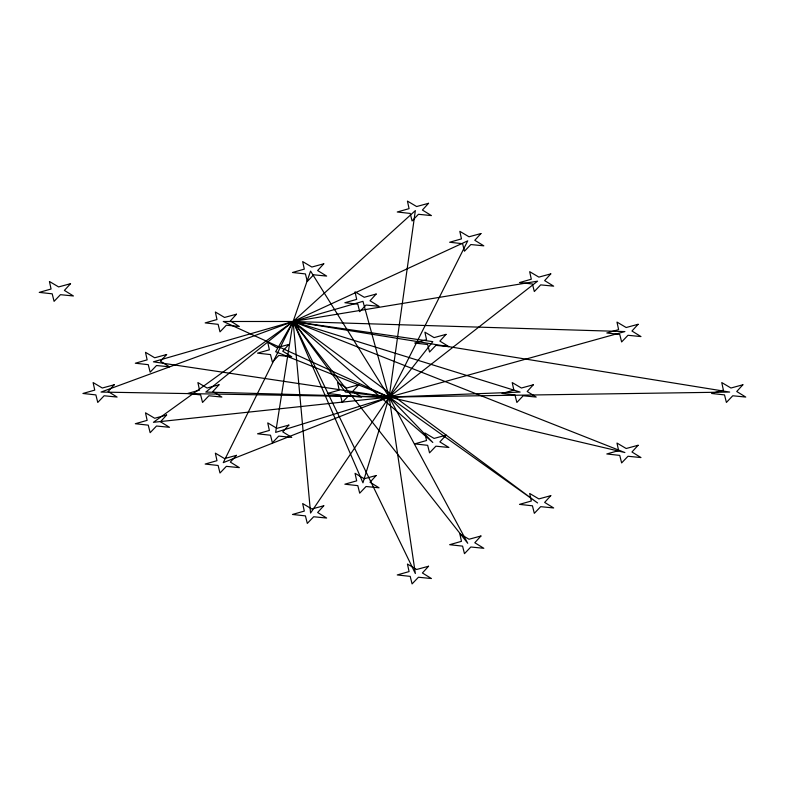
<?xml version="1.0" encoding="UTF-8"?>
<svg xmlns="http://www.w3.org/2000/svg" width="785" height="785" viewBox="0 0 785 785"><rect width="100%" height="100%" fill="white"/><g stroke="black" fill="none" stroke-linecap="round" stroke-linejoin="round"><path stroke-width="1.18" d="M389.154 397.102L415.353 210.596L293.119 321.487L205.807 392.068L389.154 397.102L729.677 392.068L293.119 321.487L223.264 321.487L389.154 397.102L537.588 502.959L293.119 321.487L101.029 392.068L389.154 397.102L520.121 392.068L293.119 321.487L153.418 422.31L389.154 397.102L624.899 331.574L293.119 321.487L275.653 351.739L389.154 397.102L624.899 452.552L293.119 321.487L223.264 462.64L389.154 397.102L537.588 281.167L293.119 321.487L275.653 432.388L389.154 397.102L432.81 341.652L293.119 321.487L310.575 271.08L389.154 397.102L467.742 543.289L293.119 321.487L467.742 240.838L389.154 397.102L310.575 513.047L293.119 321.487L432.81 442.475L389.154 397.102L362.964 301.332L153.418 361.816L389.154 397.102L415.353 573.541L293.119 321.487L345.498 392.068L389.154 397.102L362.964 482.804L293.119 321.487M70.542 283.689L64.409 290.421L73.417 295.974L60.435 294.679L54.077 301.342L52.193 293.816L39.25 292.383L51.064 289.017L49.426 281.472L58.62 286.927L70.542 283.689M114.227 384.778L108.094 391.509L117.102 397.063L104.12 395.768L97.762 402.44L95.878 394.904L82.935 393.471L94.749 390.116L93.111 382.56L102.305 388.016L114.227 384.778M166.616 354.535L160.483 361.267L169.491 366.821L156.509 365.525L150.151 372.188L148.257 364.662L135.324 363.229L147.138 359.864L145.5 352.318L154.694 357.774L166.616 354.535M236.462 314.206L230.329 320.937L239.337 326.491L226.355 325.196L219.996 331.859L218.112 324.333L205.17 322.9L216.984 319.544L215.345 311.988L224.539 317.444L236.462 314.206M166.616 415.029L160.483 421.761L169.491 427.305L156.509 426.019L150.151 432.682L148.257 425.156L135.324 423.723L147.138 420.358L145.5 412.812L154.694 418.258L166.616 415.029M323.773 263.799L317.64 270.531L326.648 276.084L313.666 274.789L307.308 281.452L305.424 273.926L292.481 272.493L304.305 269.127L302.657 261.582L311.851 267.037L323.773 263.799M219.005 384.778L212.863 391.509L221.88 397.063L208.898 395.768L202.54 402.44L200.646 394.904L187.713 393.471L199.527 390.116L197.889 382.56L207.073 388.016L219.005 384.778M288.851 344.458L282.718 351.189L291.726 356.733L278.744 355.448L272.385 362.111L270.501 354.584L257.558 353.152L269.373 349.786L267.734 342.24L276.928 347.686L288.851 344.458M428.551 203.305L422.418 210.037L431.426 215.59L418.444 214.295L412.086 220.968L410.202 213.432L397.259 211.999L409.073 208.643L407.435 201.088L416.629 206.543L428.551 203.305M376.162 294.041L370.029 300.773L379.037 306.327L366.055 305.031L359.697 311.704L357.813 304.168L344.87 302.735L356.684 299.379L355.046 291.824L364.24 297.279L376.162 294.041M236.462 455.349L230.329 462.08L239.337 467.634L226.355 466.349L219.996 473.012L218.112 465.476L205.17 464.053L216.984 460.687L215.345 453.141L224.539 458.587L236.462 455.349M288.851 425.107L282.718 431.838L291.726 437.392L278.744 436.097L272.385 442.76L270.501 435.233L257.558 433.801L269.373 430.435L267.734 422.889L276.928 428.345L288.851 425.107M480.94 233.557L474.807 240.288L483.815 245.833L470.833 244.547L464.475 251.21L462.581 243.684L449.648 242.251L461.462 238.885L459.824 231.339L469.018 236.785L480.94 233.557M358.706 384.778L352.563 391.509L361.581 397.063L348.589 395.768L342.24 402.44L340.347 394.904L327.404 393.471L339.228 390.116L337.579 382.56L346.774 388.016L358.706 384.778M446.017 334.371L439.875 341.102L448.892 346.656L435.901 345.361L429.552 352.023L427.658 344.497L414.715 343.065L426.54 339.699L424.891 332.153L434.085 337.609L446.017 334.371M323.773 505.766L317.64 512.497L326.648 518.041L313.666 516.756L307.308 523.418L305.424 515.892L292.481 514.46L304.305 511.094L302.657 503.548L311.851 508.994L323.773 505.766M550.785 273.877L544.653 280.608L553.66 286.162L540.679 284.876L534.32 291.539L532.436 284.003L519.493 282.58L531.308 279.215L529.669 271.669L538.863 277.115L550.785 273.877M376.162 475.514L370.029 482.245L379.037 487.799L366.055 486.504L359.697 493.176L357.813 485.64L344.87 484.208L356.684 480.852L355.046 473.296L364.24 478.752L376.162 475.514M446.017 435.194L439.875 441.926L448.892 447.47L435.901 446.184L429.552 452.847L427.658 445.321L414.715 443.888L426.54 440.522L424.891 432.977L434.085 438.423L446.017 435.194M533.329 384.778L527.186 391.509L536.204 397.063L523.212 395.768L516.864 402.44L514.97 394.904L502.027 393.471L513.851 390.116L512.212 382.56L521.397 388.016L533.329 384.778M638.097 324.293L631.964 331.025L640.972 336.569L627.99 335.283L621.632 341.946L619.748 334.42L606.805 332.987L618.619 329.622L616.981 322.076L626.175 327.522L638.097 324.293M428.551 566.25L422.418 572.981L431.426 578.535L418.444 577.24L412.086 583.912L410.202 576.376L397.259 574.944L409.073 571.588L407.435 564.032L416.629 569.488L428.551 566.25M480.94 536.008L474.807 542.739L483.815 548.293L470.833 546.998L464.475 553.66L462.581 546.134L449.648 544.702L461.462 541.336L459.824 533.79L469.018 539.246L480.94 536.008M550.785 495.678L544.653 502.41L553.66 507.964L540.679 506.668L534.32 513.331L532.436 505.805L519.493 504.372L531.308 501.016L529.669 493.461L538.863 498.917L550.785 495.678M638.097 445.272L631.964 452.003L640.972 457.557L627.99 456.262L621.632 462.924L619.748 455.398L606.805 453.965L618.619 450.6L616.981 443.054L626.175 448.51L638.097 445.272M742.875 384.778L736.742 391.509L745.75 397.063L732.768 395.768L726.41 402.44L724.516 394.904L711.583 393.471L723.397 390.116L721.758 382.56L730.953 388.016L742.875 384.778"/></g></svg>
